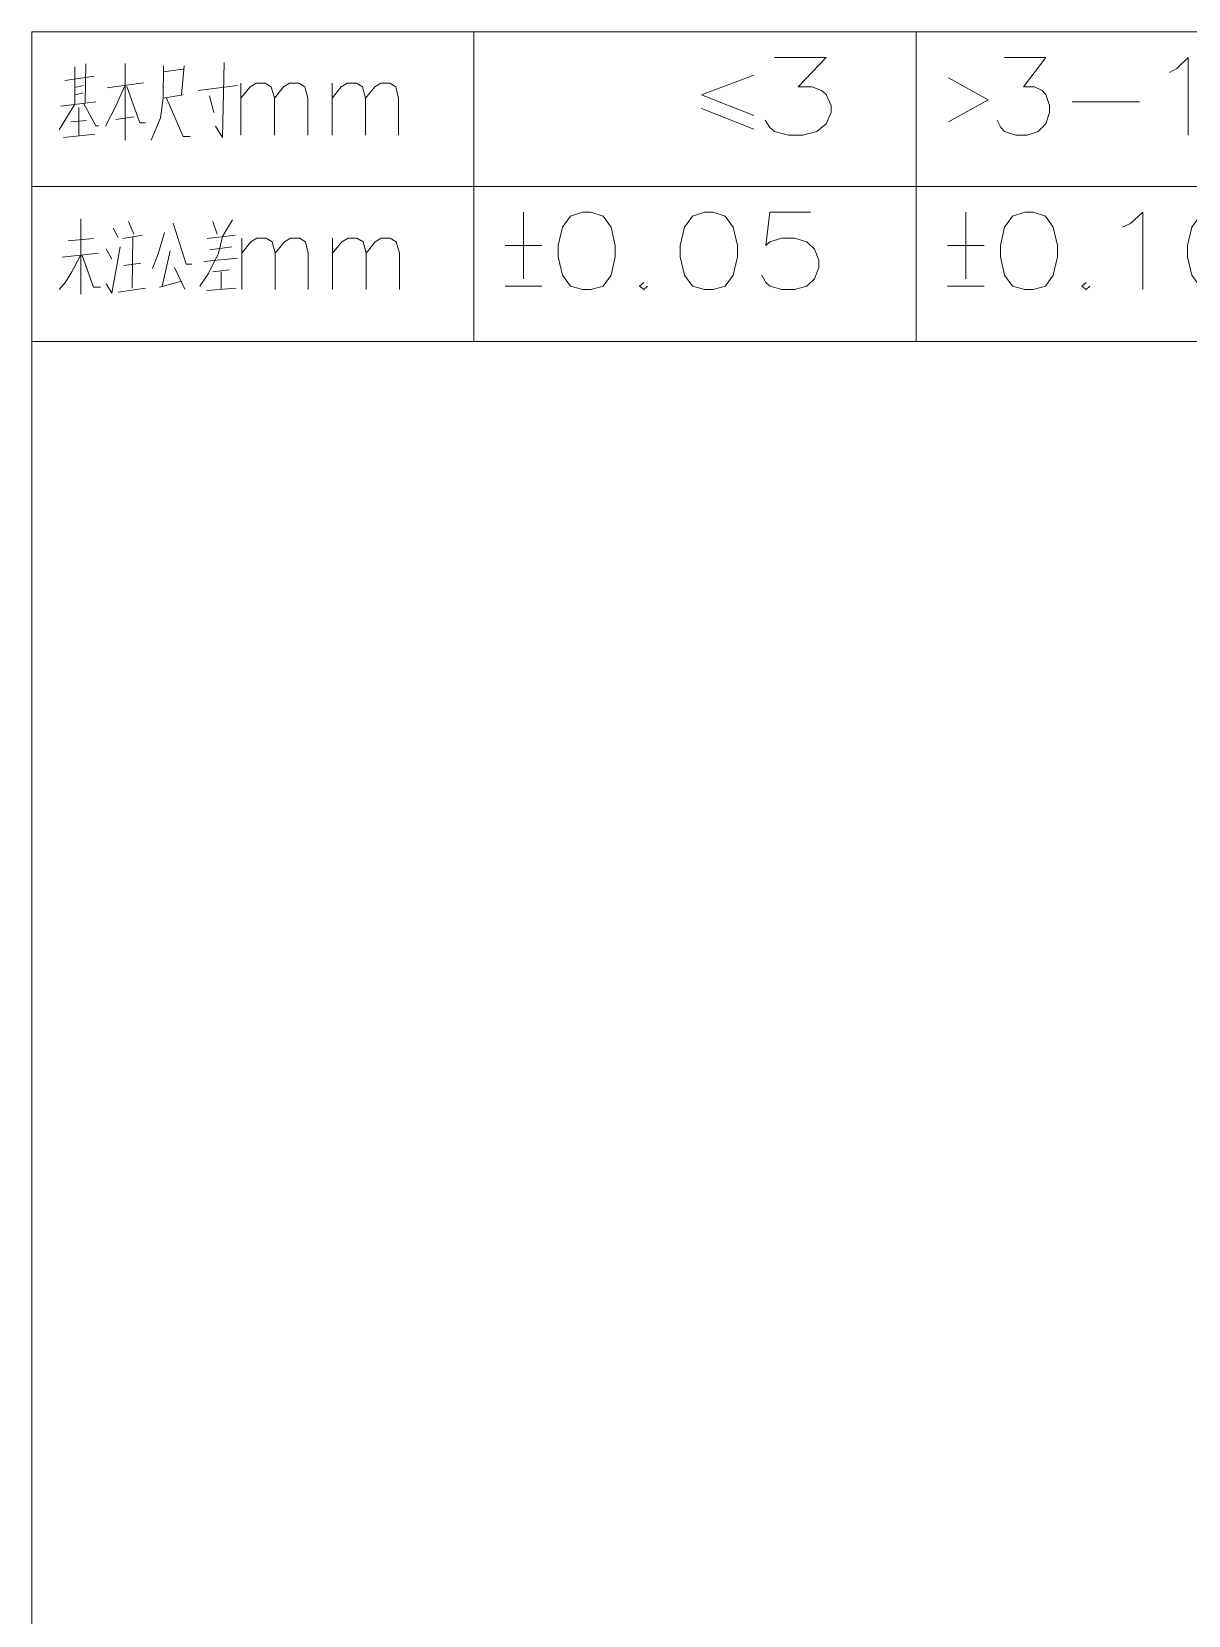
# Model space of a CAD drawing. Header units: centimetres. Extents: x -20.7 to 20.7, y -14.5 to 14.5.
# Drawn here: x -20.11 to -14.88, y 6.74 to 13.9 of the extents above; entities that cross this region are included whole.
import ezdxf

# ---------------------------------------------------------------- set-up
doc = ezdxf.new("R2010")
doc.units = ezdxf.units.CM
doc.header["$MEASUREMENT"] = 0
doc.layers.add('layer 1', color=7, linetype='Continuous')

msp = doc.modelspace()

# ---------------------------------------------------------------- linework, layer by layer
at = {"layer": 'layer 1', "lineweight": 9}
for points, knots in [([(19.88612, 13.89874), (19.88612, 13.89874), (-20.11465, 13.89874), (-20.11465, 13.89874), (-20.11465, 13.89874), (-20.11465, 13.89874), (-20.11465, -13.80208), (-20.11465, -13.80208)], [0, 0, 0, 0, 0.3333333, 0.3333333, 0.3333333, 0.3333333, 1, 1, 1, 1]), ([(-18.1144, 13.89874), (-18.1144, 13.89874), (-20.11465, 13.89874), (-20.11465, 13.89874), (-20.11465, 13.89874), (-20.11465, 13.89874), (-20.11465, 13.19812), (-20.11465, 13.19812)], [0, 0, 0, 0, 0.3333333, 0.3333333, 0.3333333, 0.3333333, 1, 1, 1, 1]), ([(-18.1144, 13.89874), (-18.1144, 13.89874), (-18.1144, 13.19812), (-18.1144, 13.19812), (-18.1144, 13.19812), (-18.1144, 13.19812), (-20.11465, 13.19812), (-20.11465, 13.19812)], [0, 0, 0, 0, 0.3333333, 0.3333333, 0.3333333, 0.3333333, 1, 1, 1, 1]), ([(-18.1144, 13.89874), (-18.1144, 13.89874), (-16.11415, 13.89874), (-16.11415, 13.89874), (-16.11415, 13.89874), (-16.11415, 13.89874), (-16.11415, 13.19812), (-16.11415, 13.19812), (-16.11415, 13.19812), (-16.11415, 13.19812), (-18.1144, 13.19812), (-18.1144, 13.19812)], [0, 0, 0, 0, 0.25, 0.25, 0.25, 0.25, 0.5, 0.5, 0.5, 0.5, 1, 1, 1, 1]), ([(-16.11415, 13.89874), (-16.11415, 13.89874), (-14.1139, 13.89874), (-14.1139, 13.89874), (-14.1139, 13.89874), (-14.1139, 13.89874), (-14.1139, 13.19812), (-14.1139, 13.19812), (-14.1139, 13.19812), (-14.1139, 13.19812), (-16.11415, 13.19812), (-16.11415, 13.19812)], [0, 0, 0, 0, 0.25, 0.25, 0.25, 0.25, 0.5, 0.5, 0.5, 0.5, 1, 1, 1, 1]), ([(-19.2447, 13.75904), (-19.2447, 13.75904), (-19.25105, 13.42037), (-19.25105, 13.42037), (-19.25105, 13.42037), (-19.25105, 13.42037), (-19.2828, 13.47117), (-19.2828, 13.47117)], [0, 0, 0, 0, 0.3333333, 0.3333333, 0.3333333, 0.3333333, 1, 1, 1, 1]), ([(-16.7555, 13.78232), (-16.7555, 13.78232), (-16.52055, 13.78232), (-16.52055, 13.78232), (-16.52055, 13.78232), (-16.52055, 13.78232), (-16.64755, 13.64897), (-16.64755, 13.64897), (-16.64755, 13.64897), (-16.64755, 13.64897), (-16.58405, 13.64897), (-16.58405, 13.64897), (-16.58405, 13.64897), (-16.58405, 13.64897), (-16.54172, 13.63204), (-16.54172, 13.63204), (-16.54172, 13.63204), (-16.54172, 13.63204), (-16.52055, 13.61511), (-16.52055, 13.61511), (-16.52055, 13.61511), (-16.52055, 13.61511), (-16.49938, 13.56431), (-16.49938, 13.56431), (-16.49938, 13.56431), (-16.49938, 13.56431), (-16.49938, 13.53256), (-16.49938, 13.53256), (-16.49938, 13.53256), (-16.49938, 13.53256), (-16.52055, 13.48176), (-16.52055, 13.48176), (-16.52055, 13.48176), (-16.52055, 13.48176), (-16.56288, 13.44789), (-16.56288, 13.44789), (-16.56288, 13.44789), (-16.56288, 13.44789), (-16.62638, 13.43096), (-16.62638, 13.43096), (-16.62638, 13.43096), (-16.62638, 13.43096), (-16.692, 13.43096), (-16.692, 13.43096), (-16.692, 13.43096), (-16.692, 13.43096), (-16.7555, 13.44789), (-16.7555, 13.44789), (-16.7555, 13.44789), (-16.7555, 13.44789), (-16.77667, 13.46482), (-16.77667, 13.46482), (-16.77667, 13.46482), (-16.77667, 13.46482), (-16.79783, 13.49869), (-16.79783, 13.49869)], [0, 0, 0, 0, 0.0666667, 0.0666667, 0.0666667, 0.0666667, 0.1333333, 0.1333333, 0.1333333, 0.1333333, 0.2, 0.2, 0.2, 0.2, 0.2666667, 0.2666667, 0.2666667, 0.2666667, 0.3333333, 0.3333333, 0.3333333, 0.3333333, 0.4, 0.4, 0.4, 0.4, 0.4666667, 0.4666667, 0.4666667, 0.4666667, 0.5333333, 0.5333333, 0.5333333, 0.5333333, 0.6, 0.6, 0.6, 0.6, 0.6666667, 0.6666667, 0.6666667, 0.6666667, 0.7333333, 0.7333333, 0.7333333, 0.7333333, 0.8, 0.8, 0.8, 0.8, 0.8666667, 0.8666667, 0.8666667, 0.8666667, 1, 1, 1, 1]), ([(-15.7141, 13.78232), (-15.7141, 13.78232), (-15.52783, 13.78232), (-15.52783, 13.78232), (-15.52783, 13.78232), (-15.52783, 13.78232), (-15.62943, 13.64897), (-15.62943, 13.64897), (-15.62943, 13.64897), (-15.62943, 13.64897), (-15.57863, 13.64897), (-15.57863, 13.64897), (-15.57863, 13.64897), (-15.57863, 13.64897), (-15.54477, 13.63204), (-15.54477, 13.63204), (-15.54477, 13.63204), (-15.54477, 13.63204), (-15.52783, 13.61511), (-15.52783, 13.61511), (-15.52783, 13.61511), (-15.52783, 13.61511), (-15.5109, 13.56431), (-15.5109, 13.56431), (-15.5109, 13.56431), (-15.5109, 13.56431), (-15.5109, 13.53256), (-15.5109, 13.53256), (-15.5109, 13.53256), (-15.5109, 13.53256), (-15.52783, 13.48176), (-15.52783, 13.48176), (-15.52783, 13.48176), (-15.52783, 13.48176), (-15.5617, 13.44789), (-15.5617, 13.44789), (-15.5617, 13.44789), (-15.5617, 13.44789), (-15.6125, 13.43096), (-15.6125, 13.43096), (-15.6125, 13.43096), (-15.6125, 13.43096), (-15.6633, 13.43096), (-15.6633, 13.43096), (-15.6633, 13.43096), (-15.6633, 13.43096), (-15.7141, 13.44789), (-15.7141, 13.44789), (-15.7141, 13.44789), (-15.7141, 13.44789), (-15.73103, 13.46482), (-15.73103, 13.46482), (-15.73103, 13.46482), (-15.73103, 13.46482), (-15.74797, 13.49869), (-15.74797, 13.49869)], [0, 0, 0, 0, 0.0666667, 0.0666667, 0.0666667, 0.0666667, 0.1333333, 0.1333333, 0.1333333, 0.1333333, 0.2, 0.2, 0.2, 0.2, 0.2666667, 0.2666667, 0.2666667, 0.2666667, 0.3333333, 0.3333333, 0.3333333, 0.3333333, 0.4, 0.4, 0.4, 0.4, 0.4666667, 0.4666667, 0.4666667, 0.4666667, 0.5333333, 0.5333333, 0.5333333, 0.5333333, 0.6, 0.6, 0.6, 0.6, 0.6666667, 0.6666667, 0.6666667, 0.6666667, 0.7333333, 0.7333333, 0.7333333, 0.7333333, 0.8, 0.8, 0.8, 0.8, 0.8666667, 0.8666667, 0.8666667, 0.8666667, 1, 1, 1, 1]), ([(-14.96903, 13.71459), (-14.96903, 13.71459), (-14.93517, 13.73152), (-14.93517, 13.73152), (-14.93517, 13.73152), (-14.93517, 13.73152), (-14.88437, 13.78232), (-14.88437, 13.78232), (-14.88437, 13.78232), (-14.88437, 13.78232), (-14.88437, 13.43096), (-14.88437, 13.43096)], [0, 0, 0, 0, 0.25, 0.25, 0.25, 0.25, 0.5, 0.5, 0.5, 0.5, 1, 1, 1, 1]), ([(-19.51775, 13.74422), (-19.51775, 13.74422), (-19.51987, 13.59817), (-19.51987, 13.59817), (-19.51987, 13.59817), (-19.51987, 13.59817), (-19.53257, 13.50927), (-19.53257, 13.50927), (-19.53257, 13.50927), (-19.53257, 13.50927), (-19.5749, 13.40767), (-19.5749, 13.40767)], [0, 0, 0, 0, 0.25, 0.25, 0.25, 0.25, 0.5, 0.5, 0.5, 0.5, 1, 1, 1, 1]), ([(-15.9681, 13.68919), (-15.9681, 13.68919), (-15.78818, 13.58971), (-15.78818, 13.58971), (-15.78818, 13.58971), (-15.78818, 13.58971), (-15.9681, 13.49022), (-15.9681, 13.49022)], [0, 0, 0, 0, 0.3333333, 0.3333333, 0.3333333, 0.3333333, 1, 1, 1, 1]), ([(-19.69555, 13.65109), (-19.69555, 13.65109), (-19.73365, 13.56219), (-19.73365, 13.56219), (-19.73365, 13.56219), (-19.73365, 13.56219), (-19.78022, 13.47117), (-19.78022, 13.47117)], [0, 0, 0, 0, 0.3333333, 0.3333333, 0.3333333, 0.3333333, 1, 1, 1, 1]), ([(-19.68497, 13.65109), (-19.68497, 13.65109), (-19.6257, 13.48599), (-19.6257, 13.48599), (-19.6257, 13.48599), (-19.6257, 13.48599), (-19.6003, 13.48599), (-19.6003, 13.48599)], [0, 0, 0, 0, 0.3333333, 0.3333333, 0.3333333, 0.3333333, 1, 1, 1, 1]), ([(-19.1685, 13.59817), (-19.1685, 13.59817), (-19.12617, 13.64897), (-19.12617, 13.64897), (-19.12617, 13.64897), (-19.12617, 13.64897), (-19.09865, 13.66591), (-19.09865, 13.66591), (-19.09865, 13.66591), (-19.09865, 13.66591), (-19.05843, 13.66591), (-19.05843, 13.66591), (-19.05843, 13.66591), (-19.05843, 13.66591), (-19.03092, 13.64897), (-19.03092, 13.64897), (-19.03092, 13.64897), (-19.03092, 13.64897), (-19.0161, 13.59817), (-19.0161, 13.59817), (-19.0161, 13.59817), (-19.0161, 13.59817), (-19.0161, 13.43096), (-19.0161, 13.43096)], [0, 0, 0, 0, 0.1428571, 0.1428571, 0.1428571, 0.1428571, 0.2857143, 0.2857143, 0.2857143, 0.2857143, 0.4285714, 0.4285714, 0.4285714, 0.4285714, 0.5714286, 0.5714286, 0.5714286, 0.5714286, 0.7142857, 0.7142857, 0.7142857, 0.7142857, 1, 1, 1, 1]), ([(-19.0161, 13.59817), (-19.0161, 13.59817), (-18.97588, 13.64897), (-18.97588, 13.64897), (-18.97588, 13.64897), (-18.97588, 13.64897), (-18.94837, 13.66591), (-18.94837, 13.66591), (-18.94837, 13.66591), (-18.94837, 13.66591), (-18.90603, 13.66591), (-18.90603, 13.66591), (-18.90603, 13.66591), (-18.90603, 13.66591), (-18.87852, 13.64897), (-18.87852, 13.64897), (-18.87852, 13.64897), (-18.87852, 13.64897), (-18.86582, 13.59817), (-18.86582, 13.59817), (-18.86582, 13.59817), (-18.86582, 13.59817), (-18.86582, 13.43096), (-18.86582, 13.43096)], [0, 0, 0, 0, 0.1428571, 0.1428571, 0.1428571, 0.1428571, 0.2857143, 0.2857143, 0.2857143, 0.2857143, 0.4285714, 0.4285714, 0.4285714, 0.4285714, 0.5714286, 0.5714286, 0.5714286, 0.5714286, 0.7142857, 0.7142857, 0.7142857, 0.7142857, 1, 1, 1, 1]), ([(-18.75575, 13.59817), (-18.75575, 13.59817), (-18.71553, 13.64897), (-18.71553, 13.64897), (-18.71553, 13.64897), (-18.71553, 13.64897), (-18.68802, 13.66591), (-18.68802, 13.66591), (-18.68802, 13.66591), (-18.68802, 13.66591), (-18.64568, 13.66591), (-18.64568, 13.66591), (-18.64568, 13.66591), (-18.64568, 13.66591), (-18.61817, 13.64897), (-18.61817, 13.64897), (-18.61817, 13.64897), (-18.61817, 13.64897), (-18.60547, 13.59817), (-18.60547, 13.59817), (-18.60547, 13.59817), (-18.60547, 13.59817), (-18.60547, 13.43096), (-18.60547, 13.43096)], [0, 0, 0, 0, 0.1428571, 0.1428571, 0.1428571, 0.1428571, 0.2857143, 0.2857143, 0.2857143, 0.2857143, 0.4285714, 0.4285714, 0.4285714, 0.4285714, 0.5714286, 0.5714286, 0.5714286, 0.5714286, 0.7142857, 0.7142857, 0.7142857, 0.7142857, 1, 1, 1, 1]), ([(-18.60547, 13.59817), (-18.60547, 13.59817), (-18.56313, 13.64897), (-18.56313, 13.64897), (-18.56313, 13.64897), (-18.56313, 13.64897), (-18.53562, 13.66591), (-18.53562, 13.66591), (-18.53562, 13.66591), (-18.53562, 13.66591), (-18.4954, 13.66591), (-18.4954, 13.66591), (-18.4954, 13.66591), (-18.4954, 13.66591), (-18.46788, 13.64897), (-18.46788, 13.64897), (-18.46788, 13.64897), (-18.46788, 13.64897), (-18.45518, 13.59817), (-18.45518, 13.59817), (-18.45518, 13.59817), (-18.45518, 13.59817), (-18.45518, 13.43096), (-18.45518, 13.43096)], [0, 0, 0, 0, 0.1428571, 0.1428571, 0.1428571, 0.1428571, 0.2857143, 0.2857143, 0.2857143, 0.2857143, 0.4285714, 0.4285714, 0.4285714, 0.4285714, 0.5714286, 0.5714286, 0.5714286, 0.5714286, 0.7142857, 0.7142857, 0.7142857, 0.7142857, 1, 1, 1, 1]), ([(-19.8797, 13.57489), (-19.8797, 13.57489), (-19.82467, 13.47329), (-19.82467, 13.47329), (-19.82467, 13.47329), (-19.82467, 13.47329), (-19.81197, 13.47329), (-19.81197, 13.47329)], [0, 0, 0, 0, 0.3333333, 0.3333333, 0.3333333, 0.3333333, 1, 1, 1, 1]), ([(-19.50505, 13.59817), (-19.50505, 13.59817), (-19.42885, 13.42461), (-19.42885, 13.42461), (-19.42885, 13.42461), (-19.42885, 13.42461), (-19.3971, 13.42461), (-19.3971, 13.42461)], [0, 0, 0, 0, 0.3333333, 0.3333333, 0.3333333, 0.3333333, 1, 1, 1, 1]), ([(-18.1144, 13.19812), (-18.1144, 13.19812), (-18.1144, 12.49751), (-18.1144, 12.49751), (-18.1144, 12.49751), (-18.1144, 12.49751), (-20.11465, 12.49751), (-20.11465, 12.49751)], [0, 0, 0, 0, 0.3333333, 0.3333333, 0.3333333, 0.3333333, 1, 1, 1, 1]), ([(-16.11415, 13.19812), (-16.11415, 13.19812), (-16.11415, 12.49751), (-16.11415, 12.49751), (-16.11415, 12.49751), (-16.11415, 12.49751), (-18.1144, 12.49751), (-18.1144, 12.49751)], [0, 0, 0, 0, 0.3333333, 0.3333333, 0.3333333, 0.3333333, 1, 1, 1, 1]), ([(-14.1139, 13.19812), (-14.1139, 13.19812), (-14.1139, 12.49751), (-14.1139, 12.49751), (-14.1139, 12.49751), (-14.1139, 12.49751), (-16.11415, 12.49751), (-16.11415, 12.49751)], [0, 0, 0, 0, 0.3333333, 0.3333333, 0.3333333, 0.3333333, 1, 1, 1, 1]), ([(-19.2066, 13.04784), (-19.2066, 13.04784), (-19.25105, 12.97164), (-19.25105, 12.97164), (-19.25105, 12.97164), (-19.25105, 12.97164), (-19.2701, 12.89756), (-19.2701, 12.89756), (-19.2701, 12.89756), (-19.2701, 12.89756), (-19.31455, 12.80442), (-19.31455, 12.80442), (-19.31455, 12.80442), (-19.31455, 12.80442), (-19.35477, 12.74727), (-19.35477, 12.74727)], [0, 0, 0, 0, 0.2, 0.2, 0.2, 0.2, 0.4, 0.4, 0.4, 0.4, 0.6, 0.6, 0.6, 0.6, 1, 1, 1, 1]), ([(-17.62333, 13.08171), (-17.62333, 13.08171), (-17.67837, 13.06477), (-17.67837, 13.06477), (-17.67837, 13.06477), (-17.67837, 13.06477), (-17.71435, 13.01397), (-17.71435, 13.01397), (-17.71435, 13.01397), (-17.71435, 13.01397), (-17.7334, 12.93142), (-17.7334, 12.93142), (-17.7334, 12.93142), (-17.7334, 12.93142), (-17.7334, 12.88062), (-17.7334, 12.88062), (-17.7334, 12.88062), (-17.7334, 12.88062), (-17.71435, 12.79807), (-17.71435, 12.79807), (-17.71435, 12.79807), (-17.71435, 12.79807), (-17.67837, 12.74727), (-17.67837, 12.74727), (-17.67837, 12.74727), (-17.67837, 12.74727), (-17.62333, 12.73246), (-17.62333, 12.73246), (-17.62333, 12.73246), (-17.62333, 12.73246), (-17.58523, 12.73246), (-17.58523, 12.73246), (-17.58523, 12.73246), (-17.58523, 12.73246), (-17.5302, 12.74727), (-17.5302, 12.74727), (-17.5302, 12.74727), (-17.5302, 12.74727), (-17.49422, 12.79807), (-17.49422, 12.79807), (-17.49422, 12.79807), (-17.49422, 12.79807), (-17.47517, 12.88062), (-17.47517, 12.88062), (-17.47517, 12.88062), (-17.47517, 12.88062), (-17.47517, 12.93142), (-17.47517, 12.93142), (-17.47517, 12.93142), (-17.47517, 12.93142), (-17.49422, 13.01397), (-17.49422, 13.01397), (-17.49422, 13.01397), (-17.49422, 13.01397), (-17.5302, 13.06477), (-17.5302, 13.06477), (-17.5302, 13.06477), (-17.5302, 13.06477), (-17.58523, 13.08171), (-17.58523, 13.08171), (-17.58523, 13.08171), (-17.58523, 13.08171), (-17.62333, 13.08171), (-17.62333, 13.08171)], [0, 0, 0, 0, 0.0588235, 0.0588235, 0.0588235, 0.0588235, 0.1176471, 0.1176471, 0.1176471, 0.1176471, 0.1764706, 0.1764706, 0.1764706, 0.1764706, 0.2352941, 0.2352941, 0.2352941, 0.2352941, 0.2941176, 0.2941176, 0.2941176, 0.2941176, 0.3529412, 0.3529412, 0.3529412, 0.3529412, 0.4117647, 0.4117647, 0.4117647, 0.4117647, 0.4705882, 0.4705882, 0.4705882, 0.4705882, 0.5294118, 0.5294118, 0.5294118, 0.5294118, 0.5882353, 0.5882353, 0.5882353, 0.5882353, 0.6470588, 0.6470588, 0.6470588, 0.6470588, 0.7058824, 0.7058824, 0.7058824, 0.7058824, 0.7647059, 0.7647059, 0.7647059, 0.7647059, 0.8235294, 0.8235294, 0.8235294, 0.8235294, 0.8823529, 0.8823529, 0.8823529, 0.8823529, 1, 1, 1, 1]), ([(-17.07088, 13.08171), (-17.07088, 13.08171), (-17.12592, 13.06477), (-17.12592, 13.06477), (-17.12592, 13.06477), (-17.12592, 13.06477), (-17.1619, 13.01397), (-17.1619, 13.01397), (-17.1619, 13.01397), (-17.1619, 13.01397), (-17.18095, 12.93142), (-17.18095, 12.93142), (-17.18095, 12.93142), (-17.18095, 12.93142), (-17.18095, 12.88062), (-17.18095, 12.88062), (-17.18095, 12.88062), (-17.18095, 12.88062), (-17.1619, 12.79807), (-17.1619, 12.79807), (-17.1619, 12.79807), (-17.1619, 12.79807), (-17.12592, 12.74727), (-17.12592, 12.74727), (-17.12592, 12.74727), (-17.12592, 12.74727), (-17.07088, 12.73246), (-17.07088, 12.73246), (-17.07088, 12.73246), (-17.07088, 12.73246), (-17.03278, 12.73246), (-17.03278, 12.73246), (-17.03278, 12.73246), (-17.03278, 12.73246), (-16.97775, 12.74727), (-16.97775, 12.74727), (-16.97775, 12.74727), (-16.97775, 12.74727), (-16.94177, 12.79807), (-16.94177, 12.79807), (-16.94177, 12.79807), (-16.94177, 12.79807), (-16.92272, 12.88062), (-16.92272, 12.88062), (-16.92272, 12.88062), (-16.92272, 12.88062), (-16.92272, 12.93142), (-16.92272, 12.93142), (-16.92272, 12.93142), (-16.92272, 12.93142), (-16.94177, 13.01397), (-16.94177, 13.01397), (-16.94177, 13.01397), (-16.94177, 13.01397), (-16.97775, 13.06477), (-16.97775, 13.06477), (-16.97775, 13.06477), (-16.97775, 13.06477), (-17.03278, 13.08171), (-17.03278, 13.08171), (-17.03278, 13.08171), (-17.03278, 13.08171), (-17.07088, 13.08171), (-17.07088, 13.08171)], [0, 0, 0, 0, 0.0588235, 0.0588235, 0.0588235, 0.0588235, 0.1176471, 0.1176471, 0.1176471, 0.1176471, 0.1764706, 0.1764706, 0.1764706, 0.1764706, 0.2352941, 0.2352941, 0.2352941, 0.2352941, 0.2941176, 0.2941176, 0.2941176, 0.2941176, 0.3529412, 0.3529412, 0.3529412, 0.3529412, 0.4117647, 0.4117647, 0.4117647, 0.4117647, 0.4705882, 0.4705882, 0.4705882, 0.4705882, 0.5294118, 0.5294118, 0.5294118, 0.5294118, 0.5882353, 0.5882353, 0.5882353, 0.5882353, 0.6470588, 0.6470588, 0.6470588, 0.6470588, 0.7058824, 0.7058824, 0.7058824, 0.7058824, 0.7647059, 0.7647059, 0.7647059, 0.7647059, 0.8235294, 0.8235294, 0.8235294, 0.8235294, 0.8823529, 0.8823529, 0.8823529, 0.8823529, 1, 1, 1, 1]), ([(-16.59252, 13.08171), (-16.59252, 13.08171), (-16.77667, 13.08171), (-16.77667, 13.08171), (-16.77667, 13.08171), (-16.77667, 13.08171), (-16.7936, 12.93142), (-16.7936, 12.93142), (-16.7936, 12.93142), (-16.7936, 12.93142), (-16.77667, 12.94836), (-16.77667, 12.94836), (-16.77667, 12.94836), (-16.77667, 12.94836), (-16.72163, 12.96529), (-16.72163, 12.96529), (-16.72163, 12.96529), (-16.72163, 12.96529), (-16.66448, 12.96529), (-16.66448, 12.96529), (-16.66448, 12.96529), (-16.66448, 12.96529), (-16.60945, 12.94836), (-16.60945, 12.94836), (-16.60945, 12.94836), (-16.60945, 12.94836), (-16.57347, 12.91449), (-16.57347, 12.91449), (-16.57347, 12.91449), (-16.57347, 12.91449), (-16.55442, 12.86581), (-16.55442, 12.86581), (-16.55442, 12.86581), (-16.55442, 12.86581), (-16.55442, 12.83194), (-16.55442, 12.83194), (-16.55442, 12.83194), (-16.55442, 12.83194), (-16.57347, 12.78114), (-16.57347, 12.78114), (-16.57347, 12.78114), (-16.57347, 12.78114), (-16.60945, 12.74727), (-16.60945, 12.74727), (-16.60945, 12.74727), (-16.60945, 12.74727), (-16.66448, 12.73246), (-16.66448, 12.73246), (-16.66448, 12.73246), (-16.66448, 12.73246), (-16.72163, 12.73246), (-16.72163, 12.73246), (-16.72163, 12.73246), (-16.72163, 12.73246), (-16.77667, 12.74727), (-16.77667, 12.74727), (-16.77667, 12.74727), (-16.77667, 12.74727), (-16.7936, 12.76421), (-16.7936, 12.76421), (-16.7936, 12.76421), (-16.7936, 12.76421), (-16.81265, 12.79807), (-16.81265, 12.79807)], [0, 0, 0, 0, 0.0588235, 0.0588235, 0.0588235, 0.0588235, 0.1176471, 0.1176471, 0.1176471, 0.1176471, 0.1764706, 0.1764706, 0.1764706, 0.1764706, 0.2352941, 0.2352941, 0.2352941, 0.2352941, 0.2941176, 0.2941176, 0.2941176, 0.2941176, 0.3529412, 0.3529412, 0.3529412, 0.3529412, 0.4117647, 0.4117647, 0.4117647, 0.4117647, 0.4705882, 0.4705882, 0.4705882, 0.4705882, 0.5294118, 0.5294118, 0.5294118, 0.5294118, 0.5882353, 0.5882353, 0.5882353, 0.5882353, 0.6470588, 0.6470588, 0.6470588, 0.6470588, 0.7058824, 0.7058824, 0.7058824, 0.7058824, 0.7647059, 0.7647059, 0.7647059, 0.7647059, 0.8235294, 0.8235294, 0.8235294, 0.8235294, 0.8823529, 0.8823529, 0.8823529, 0.8823529, 1, 1, 1, 1]), ([(-15.62308, 13.08171), (-15.62308, 13.08171), (-15.67812, 13.06477), (-15.67812, 13.06477), (-15.67812, 13.06477), (-15.67812, 13.06477), (-15.7141, 13.01397), (-15.7141, 13.01397), (-15.7141, 13.01397), (-15.7141, 13.01397), (-15.73315, 12.93142), (-15.73315, 12.93142), (-15.73315, 12.93142), (-15.73315, 12.93142), (-15.73315, 12.88062), (-15.73315, 12.88062), (-15.73315, 12.88062), (-15.73315, 12.88062), (-15.7141, 12.79807), (-15.7141, 12.79807), (-15.7141, 12.79807), (-15.7141, 12.79807), (-15.67812, 12.74727), (-15.67812, 12.74727), (-15.67812, 12.74727), (-15.67812, 12.74727), (-15.62308, 12.73246), (-15.62308, 12.73246), (-15.62308, 12.73246), (-15.62308, 12.73246), (-15.58498, 12.73246), (-15.58498, 12.73246), (-15.58498, 12.73246), (-15.58498, 12.73246), (-15.52995, 12.74727), (-15.52995, 12.74727), (-15.52995, 12.74727), (-15.52995, 12.74727), (-15.49397, 12.79807), (-15.49397, 12.79807), (-15.49397, 12.79807), (-15.49397, 12.79807), (-15.47492, 12.88062), (-15.47492, 12.88062), (-15.47492, 12.88062), (-15.47492, 12.88062), (-15.47492, 12.93142), (-15.47492, 12.93142), (-15.47492, 12.93142), (-15.47492, 12.93142), (-15.49397, 13.01397), (-15.49397, 13.01397), (-15.49397, 13.01397), (-15.49397, 13.01397), (-15.52995, 13.06477), (-15.52995, 13.06477), (-15.52995, 13.06477), (-15.52995, 13.06477), (-15.58498, 13.08171), (-15.58498, 13.08171), (-15.58498, 13.08171), (-15.58498, 13.08171), (-15.62308, 13.08171), (-15.62308, 13.08171)], [0, 0, 0, 0, 0.0588235, 0.0588235, 0.0588235, 0.0588235, 0.1176471, 0.1176471, 0.1176471, 0.1176471, 0.1764706, 0.1764706, 0.1764706, 0.1764706, 0.2352941, 0.2352941, 0.2352941, 0.2352941, 0.2941176, 0.2941176, 0.2941176, 0.2941176, 0.3529412, 0.3529412, 0.3529412, 0.3529412, 0.4117647, 0.4117647, 0.4117647, 0.4117647, 0.4705882, 0.4705882, 0.4705882, 0.4705882, 0.5294118, 0.5294118, 0.5294118, 0.5294118, 0.5882353, 0.5882353, 0.5882353, 0.5882353, 0.6470588, 0.6470588, 0.6470588, 0.6470588, 0.7058824, 0.7058824, 0.7058824, 0.7058824, 0.7647059, 0.7647059, 0.7647059, 0.7647059, 0.8235294, 0.8235294, 0.8235294, 0.8235294, 0.8823529, 0.8823529, 0.8823529, 0.8823529, 1, 1, 1, 1]), ([(-15.1807, 13.01397), (-15.1807, 13.01397), (-15.14472, 13.03091), (-15.14472, 13.03091), (-15.14472, 13.03091), (-15.14472, 13.03091), (-15.08968, 13.08171), (-15.08968, 13.08171), (-15.08968, 13.08171), (-15.08968, 13.08171), (-15.08968, 12.73246), (-15.08968, 12.73246)], [0, 0, 0, 0, 0.25, 0.25, 0.25, 0.25, 0.5, 0.5, 0.5, 0.5, 1, 1, 1, 1]), ([(-14.77642, 13.08171), (-14.77642, 13.08171), (-14.83145, 13.06477), (-14.83145, 13.06477), (-14.83145, 13.06477), (-14.83145, 13.06477), (-14.86743, 13.01397), (-14.86743, 13.01397), (-14.86743, 13.01397), (-14.86743, 13.01397), (-14.88648, 12.93142), (-14.88648, 12.93142), (-14.88648, 12.93142), (-14.88648, 12.93142), (-14.88648, 12.88062), (-14.88648, 12.88062), (-14.88648, 12.88062), (-14.88648, 12.88062), (-14.86743, 12.79807), (-14.86743, 12.79807), (-14.86743, 12.79807), (-14.86743, 12.79807), (-14.83145, 12.74727), (-14.83145, 12.74727), (-14.83145, 12.74727), (-14.83145, 12.74727), (-14.77642, 12.73246), (-14.77642, 12.73246), (-14.77642, 12.73246), (-14.77642, 12.73246), (-14.73832, 12.73246), (-14.73832, 12.73246), (-14.73832, 12.73246), (-14.73832, 12.73246), (-14.68328, 12.74727), (-14.68328, 12.74727), (-14.68328, 12.74727), (-14.68328, 12.74727), (-14.6473, 12.79807), (-14.6473, 12.79807), (-14.6473, 12.79807), (-14.6473, 12.79807), (-14.62825, 12.88062), (-14.62825, 12.88062), (-14.62825, 12.88062), (-14.62825, 12.88062), (-14.62825, 12.93142), (-14.62825, 12.93142), (-14.62825, 12.93142), (-14.62825, 12.93142), (-14.6473, 13.01397), (-14.6473, 13.01397), (-14.6473, 13.01397), (-14.6473, 13.01397), (-14.68328, 13.06477), (-14.68328, 13.06477), (-14.68328, 13.06477), (-14.68328, 13.06477), (-14.73832, 13.08171), (-14.73832, 13.08171), (-14.73832, 13.08171), (-14.73832, 13.08171), (-14.77642, 13.08171), (-14.77642, 13.08171)], [0, 0, 0, 0, 0.0588235, 0.0588235, 0.0588235, 0.0588235, 0.1176471, 0.1176471, 0.1176471, 0.1176471, 0.1764706, 0.1764706, 0.1764706, 0.1764706, 0.2352941, 0.2352941, 0.2352941, 0.2352941, 0.2941176, 0.2941176, 0.2941176, 0.2941176, 0.3529412, 0.3529412, 0.3529412, 0.3529412, 0.4117647, 0.4117647, 0.4117647, 0.4117647, 0.4705882, 0.4705882, 0.4705882, 0.4705882, 0.5294118, 0.5294118, 0.5294118, 0.5294118, 0.5882353, 0.5882353, 0.5882353, 0.5882353, 0.6470588, 0.6470588, 0.6470588, 0.6470588, 0.7058824, 0.7058824, 0.7058824, 0.7058824, 0.7647059, 0.7647059, 0.7647059, 0.7647059, 0.8235294, 0.8235294, 0.8235294, 0.8235294, 0.8823529, 0.8823529, 0.8823529, 0.8823529, 1, 1, 1, 1]), ([(-19.51352, 12.99069), (-19.51352, 12.99069), (-19.54315, 12.89332), (-19.54315, 12.89332), (-19.54315, 12.89332), (-19.54315, 12.89332), (-19.56855, 12.82771), (-19.56855, 12.82771)], [0, 0, 0, 0, 0.3333333, 0.3333333, 0.3333333, 0.3333333, 1, 1, 1, 1]), ([(-19.47542, 13.03302), (-19.47542, 13.03302), (-19.41615, 12.84676), (-19.41615, 12.84676), (-19.41615, 12.84676), (-19.41615, 12.84676), (-19.39075, 12.84676), (-19.39075, 12.84676)], [0, 0, 0, 0, 0.3333333, 0.3333333, 0.3333333, 0.3333333, 1, 1, 1, 1]), ([(-19.7781, 12.75786), (-19.7781, 12.75786), (-19.7527, 12.71552), (-19.7527, 12.71552), (-19.7527, 12.71552), (-19.7527, 12.71552), (-19.7146, 12.92507), (-19.7146, 12.92507)], [0, 0, 0, 0, 0.3333333, 0.3333333, 0.3333333, 0.3333333, 1, 1, 1, 1]), ([(-19.16427, 12.89756), (-19.16427, 12.89756), (-19.12405, 12.94836), (-19.12405, 12.94836), (-19.12405, 12.94836), (-19.12405, 12.94836), (-19.09653, 12.96529), (-19.09653, 12.96529), (-19.09653, 12.96529), (-19.09653, 12.96529), (-19.0542, 12.96529), (-19.0542, 12.96529), (-19.0542, 12.96529), (-19.0542, 12.96529), (-19.02668, 12.94836), (-19.02668, 12.94836), (-19.02668, 12.94836), (-19.02668, 12.94836), (-19.01398, 12.89756), (-19.01398, 12.89756), (-19.01398, 12.89756), (-19.01398, 12.89756), (-19.01398, 12.73246), (-19.01398, 12.73246)], [0, 0, 0, 0, 0.1428571, 0.1428571, 0.1428571, 0.1428571, 0.2857143, 0.2857143, 0.2857143, 0.2857143, 0.4285714, 0.4285714, 0.4285714, 0.4285714, 0.5714286, 0.5714286, 0.5714286, 0.5714286, 0.7142857, 0.7142857, 0.7142857, 0.7142857, 1, 1, 1, 1]), ([(-19.01398, 12.89756), (-19.01398, 12.89756), (-18.97165, 12.94836), (-18.97165, 12.94836), (-18.97165, 12.94836), (-18.97165, 12.94836), (-18.94413, 12.96529), (-18.94413, 12.96529), (-18.94413, 12.96529), (-18.94413, 12.96529), (-18.90392, 12.96529), (-18.90392, 12.96529), (-18.90392, 12.96529), (-18.90392, 12.96529), (-18.8764, 12.94836), (-18.8764, 12.94836), (-18.8764, 12.94836), (-18.8764, 12.94836), (-18.8637, 12.89756), (-18.8637, 12.89756), (-18.8637, 12.89756), (-18.8637, 12.89756), (-18.8637, 12.73246), (-18.8637, 12.73246)], [0, 0, 0, 0, 0.1428571, 0.1428571, 0.1428571, 0.1428571, 0.2857143, 0.2857143, 0.2857143, 0.2857143, 0.4285714, 0.4285714, 0.4285714, 0.4285714, 0.5714286, 0.5714286, 0.5714286, 0.5714286, 0.7142857, 0.7142857, 0.7142857, 0.7142857, 1, 1, 1, 1]), ([(-18.75363, 12.89756), (-18.75363, 12.89756), (-18.7113, 12.94836), (-18.7113, 12.94836), (-18.7113, 12.94836), (-18.7113, 12.94836), (-18.68378, 12.96529), (-18.68378, 12.96529), (-18.68378, 12.96529), (-18.68378, 12.96529), (-18.64357, 12.96529), (-18.64357, 12.96529), (-18.64357, 12.96529), (-18.64357, 12.96529), (-18.61605, 12.94836), (-18.61605, 12.94836), (-18.61605, 12.94836), (-18.61605, 12.94836), (-18.60123, 12.89756), (-18.60123, 12.89756), (-18.60123, 12.89756), (-18.60123, 12.89756), (-18.60123, 12.73246), (-18.60123, 12.73246)], [0, 0, 0, 0, 0.1428571, 0.1428571, 0.1428571, 0.1428571, 0.2857143, 0.2857143, 0.2857143, 0.2857143, 0.4285714, 0.4285714, 0.4285714, 0.4285714, 0.5714286, 0.5714286, 0.5714286, 0.5714286, 0.7142857, 0.7142857, 0.7142857, 0.7142857, 1, 1, 1, 1]), ([(-18.60123, 12.89756), (-18.60123, 12.89756), (-18.56102, 12.94836), (-18.56102, 12.94836), (-18.56102, 12.94836), (-18.56102, 12.94836), (-18.5335, 12.96529), (-18.5335, 12.96529), (-18.5335, 12.96529), (-18.5335, 12.96529), (-18.49328, 12.96529), (-18.49328, 12.96529), (-18.49328, 12.96529), (-18.49328, 12.96529), (-18.46577, 12.94836), (-18.46577, 12.94836), (-18.46577, 12.94836), (-18.46577, 12.94836), (-18.45095, 12.89756), (-18.45095, 12.89756), (-18.45095, 12.89756), (-18.45095, 12.89756), (-18.45095, 12.73246), (-18.45095, 12.73246)], [0, 0, 0, 0, 0.1428571, 0.1428571, 0.1428571, 0.1428571, 0.2857143, 0.2857143, 0.2857143, 0.2857143, 0.4285714, 0.4285714, 0.4285714, 0.4285714, 0.5714286, 0.5714286, 0.5714286, 0.5714286, 0.7142857, 0.7142857, 0.7142857, 0.7142857, 1, 1, 1, 1]), ([(-19.89452, 12.88697), (-19.89452, 12.88697), (-19.93262, 12.81289), (-19.93262, 12.81289), (-19.93262, 12.81289), (-19.93262, 12.81289), (-19.96225, 12.76632), (-19.96225, 12.76632), (-19.96225, 12.76632), (-19.96225, 12.76632), (-19.98977, 12.73246), (-19.98977, 12.73246)], [0, 0, 0, 0, 0.25, 0.25, 0.25, 0.25, 0.5, 0.5, 0.5, 0.5, 1, 1, 1, 1]), ([(-19.88605, 12.88697), (-19.88605, 12.88697), (-19.83525, 12.74304), (-19.83525, 12.74304), (-19.83525, 12.74304), (-19.83525, 12.74304), (-19.8035, 12.74304), (-19.8035, 12.74304)], [0, 0, 0, 0, 0.3333333, 0.3333333, 0.3333333, 0.3333333, 1, 1, 1, 1]), ([(-17.34605, 12.76421), (-17.34605, 12.76421), (-17.3651, 12.74727), (-17.3651, 12.74727), (-17.3651, 12.74727), (-17.3651, 12.74727), (-17.34605, 12.73246), (-17.34605, 12.73246), (-17.34605, 12.73246), (-17.34605, 12.73246), (-17.32912, 12.74727), (-17.32912, 12.74727)], [0, 0, 0, 0, 0.25, 0.25, 0.25, 0.25, 0.5, 0.5, 0.5, 0.5, 1, 1, 1, 1]), ([(-15.3458, 12.76421), (-15.3458, 12.76421), (-15.36485, 12.74727), (-15.36485, 12.74727), (-15.36485, 12.74727), (-15.36485, 12.74727), (-15.3458, 12.73246), (-15.3458, 12.73246), (-15.3458, 12.73246), (-15.3458, 12.73246), (-15.32887, 12.74727), (-15.32887, 12.74727)], [0, 0, 0, 0, 0.25, 0.25, 0.25, 0.25, 0.5, 0.5, 0.5, 0.5, 1, 1, 1, 1])]:
    msp.add_open_spline(points, degree=3, knots=knots, dxfattribs=at)
for points in [[(-19.69132, 13.75481), (-19.69132, 13.75481), (-19.69132, 13.40767), (-19.69132, 13.40767)], [(-19.96437, 13.67861), (-19.96437, 13.67861), (-19.83102, 13.69766), (-19.83102, 13.69766)], [(-19.91992, 13.73999), (-19.91992, 13.73999), (-19.91992, 13.57066), (-19.91992, 13.57066)], [(-19.86912, 13.75269), (-19.86912, 13.75269), (-19.87335, 13.57912), (-19.87335, 13.57912)], [(-19.42885, 13.72941), (-19.42885, 13.72941), (-19.51775, 13.71671), (-19.51775, 13.71671)], [(-19.43732, 13.61299), (-19.43732, 13.61299), (-19.42462, 13.74422), (-19.42462, 13.74422)], [(-16.84863, 13.70189), (-16.84863, 13.70189), (-17.0857, 13.61299), (-17.0857, 13.61299)], [(-19.91992, 13.64686), (-19.91992, 13.64686), (-19.88182, 13.65532), (-19.88182, 13.65532)], [(-19.91992, 13.61299), (-19.91992, 13.61299), (-19.88182, 13.62146), (-19.88182, 13.62146)], [(-19.77387, 13.64474), (-19.77387, 13.64474), (-19.60877, 13.66802), (-19.60877, 13.66802)], [(-19.51987, 13.59817), (-19.51987, 13.59817), (-19.42885, 13.61299), (-19.42885, 13.61299)], [(-19.36112, 13.63204), (-19.36112, 13.63204), (-19.18332, 13.65532), (-19.18332, 13.65532)], [(-19.1685, 13.43096), (-19.1685, 13.43096), (-19.1685, 13.66591), (-19.1685, 13.66591)], [(-18.75575, 13.43096), (-18.75575, 13.43096), (-18.75575, 13.66591), (-18.75575, 13.66591)], [(-17.0857, 13.61299), (-17.0857, 13.61299), (-16.84863, 13.51986), (-16.84863, 13.51986)], [(-19.91992, 13.57066), (-19.91992, 13.57066), (-19.98977, 13.45424), (-19.98977, 13.45424)], [(-19.98342, 13.56219), (-19.98342, 13.56219), (-19.82467, 13.58124), (-19.82467, 13.58124)], [(-19.90087, 13.55584), (-19.90087, 13.55584), (-19.90087, 13.43096), (-19.90087, 13.43096)], [(-19.29127, 13.53256), (-19.29127, 13.53256), (-19.31032, 13.60876), (-19.31032, 13.60876)], [(-17.0857, 13.55161), (-17.0857, 13.55161), (-16.84863, 13.45847), (-16.84863, 13.45847)], [(-15.4093, 13.58124), (-15.4093, 13.58124), (-15.1045, 13.58124), (-15.1045, 13.58124)], [(-19.93685, 13.49022), (-19.93685, 13.49022), (-19.867, 13.49657), (-19.867, 13.49657)], [(-19.73365, 13.50081), (-19.73365, 13.50081), (-19.6511, 13.51351), (-19.6511, 13.51351)], [(-19.97072, 13.42037), (-19.97072, 13.42037), (-19.8289, 13.43519), (-19.8289, 13.43519)], [(-20.11465, 13.19812), (-20.11465, 13.19812), (-20.11465, 12.49751), (-20.11465, 12.49751)], [(-19.8924, 12.71129), (-19.8924, 12.71129), (-19.8924, 13.05207), (-19.8924, 13.05207)], [(-19.6765, 13.03937), (-19.6765, 13.03937), (-19.65322, 12.98222), (-19.65322, 12.98222)], [(-19.2955, 13.03937), (-19.2955, 13.03937), (-19.27645, 12.98222), (-19.27645, 12.98222)], [(-17.89003, 13.08171), (-17.89003, 13.08171), (-17.89003, 12.78114), (-17.89003, 12.78114)], [(-15.88978, 13.08171), (-15.88978, 13.08171), (-15.88978, 12.78114), (-15.88978, 12.78114)], [(-19.74635, 13.00974), (-19.74635, 13.00974), (-19.72307, 12.96741), (-19.72307, 12.96741)], [(-19.7019, 12.96317), (-19.7019, 12.96317), (-19.613, 12.97799), (-19.613, 12.97799)], [(-19.65745, 12.97164), (-19.65745, 12.97164), (-19.65957, 12.73881), (-19.65957, 12.73881)], [(-19.3209, 12.96317), (-19.3209, 12.96317), (-19.1939, 12.97799), (-19.1939, 12.97799)], [(-19.97707, 12.87851), (-19.97707, 12.87851), (-19.81197, 12.89756), (-19.81197, 12.89756)], [(-19.94955, 12.95259), (-19.94955, 12.95259), (-19.83525, 12.96317), (-19.83525, 12.96317)], [(-19.7781, 12.91661), (-19.7781, 12.91661), (-19.7527, 12.87004), (-19.7527, 12.87004)], [(-19.48812, 12.90814), (-19.48812, 12.90814), (-19.5241, 12.74727), (-19.5241, 12.74727)], [(-19.20872, 12.92507), (-19.20872, 12.92507), (-19.3082, 12.91237), (-19.3082, 12.91237)], [(-19.16427, 12.73246), (-19.16427, 12.73246), (-19.16427, 12.96529), (-19.16427, 12.96529)], [(-18.75363, 12.73246), (-18.75363, 12.73246), (-18.75363, 12.96529), (-18.75363, 12.96529)], [(-17.97258, 12.93142), (-17.97258, 12.93142), (-17.80748, 12.93142), (-17.80748, 12.93142)], [(-15.97233, 12.93142), (-15.97233, 12.93142), (-15.80723, 12.93142), (-15.80723, 12.93142)], [(-19.69767, 12.84041), (-19.69767, 12.84041), (-19.62147, 12.85099), (-19.62147, 12.85099)], [(-19.46907, 12.83194), (-19.46907, 12.83194), (-19.4225, 12.73457), (-19.4225, 12.73457)], [(-19.33572, 12.85946), (-19.33572, 12.85946), (-19.18332, 12.87427), (-19.18332, 12.87427)], [(-19.5368, 12.74304), (-19.5368, 12.74304), (-19.43732, 12.77056), (-19.43732, 12.77056)], [(-19.2955, 12.81289), (-19.2955, 12.81289), (-19.2193, 12.82136), (-19.2193, 12.82136)], [(-19.2574, 12.81289), (-19.2574, 12.81289), (-19.2574, 12.73246), (-19.2574, 12.73246)], [(-19.6003, 12.73881), (-19.6003, 12.73881), (-19.72307, 12.71976), (-19.72307, 12.71976)], [(-19.32302, 12.72822), (-19.32302, 12.72822), (-19.18967, 12.73881), (-19.18967, 12.73881)], [(-17.97258, 12.74727), (-17.97258, 12.74727), (-17.80748, 12.74727), (-17.80748, 12.74727)], [(-15.97233, 12.74727), (-15.97233, 12.74727), (-15.80723, 12.74727), (-15.80723, 12.74727)]]:
    msp.add_open_spline(points, degree=3, dxfattribs=at)

doc.saveas('drawing.dxf')
